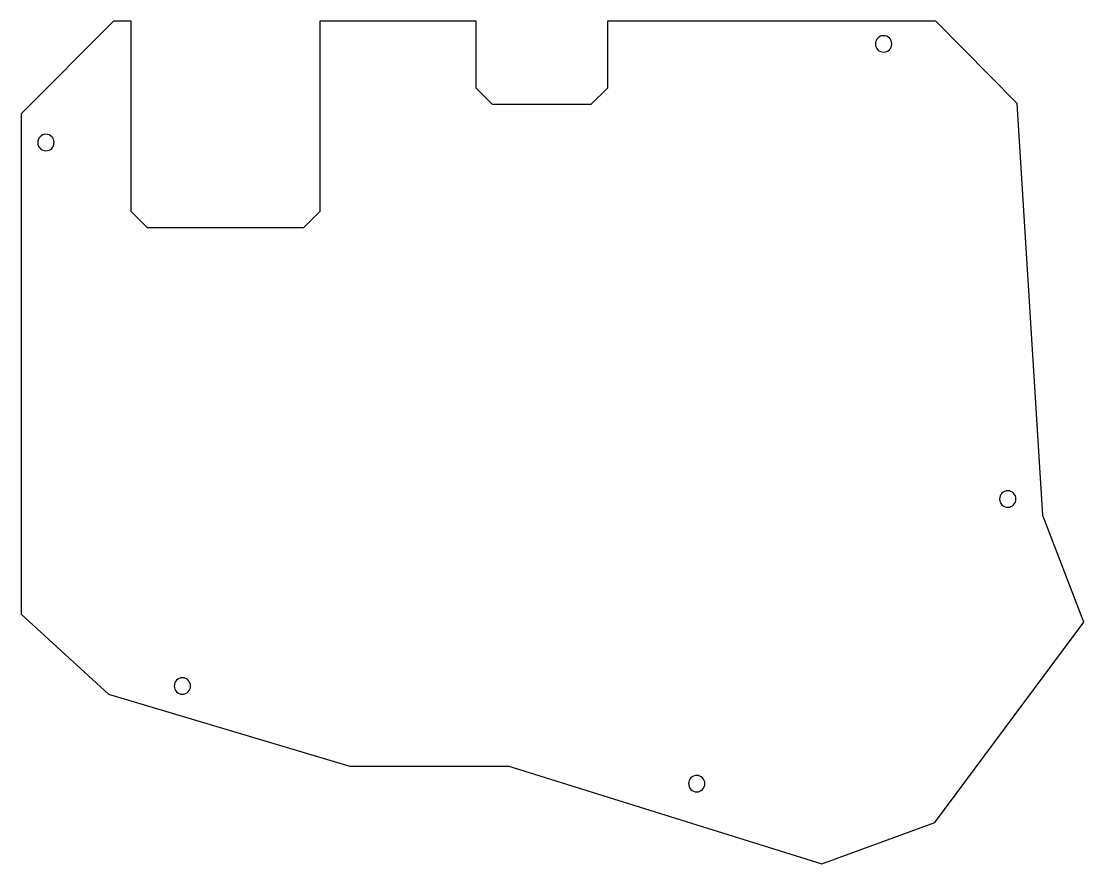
# Model space of a CAD drawing. Header units: millimetres. Extents: x 2781 to 9250, y -6719 to -1594.
import ezdxf

# ---------------------------------------------------------------- set-up
doc = ezdxf.new("R2010")
doc.units = ezdxf.units.MM

msp = doc.modelspace()

# ---------------------------------------------------------------- linework, layer by layer
msp.add_lwpolyline([(9249.98, -5249.99), (8999.98, -4599.99), (8843.73, -2093.75), (8349.98, -1593.75), (6349.99, -1593.75), (6349.99, -2000), (6249.99, -2100), (5649.99, -2100), (5549.99, -2000), (5549.99, -1593.75), (4599.99, -1593.75), (4599.99, -2749.99), (4499.99, -2849.99), (3549.99, -2849.99), (3449.99, -2749.99), (3449.99, -1593.75), (3343.74, -1593.75), (2781.24, -2156.25), (2781.24, -5199.99), (3312.49, -5687.49), (4781.24, -6124.99), (5749.99, -6124.99), (7656.23, -6718.74), (8343.73, -6468.74), (9249.98, -5249.99)], close=True)
for centre in [(8031.230169, -1731.38), (2931.240169, -2331.38), (8787.480169, -4500.12), (3762.490169, -5637.62), (6893.740169, -6231.37)]:
    msp.add_arc(centre, 50, 0.1489691946, 359.8510308054)

doc.saveas('drawing.dxf')
